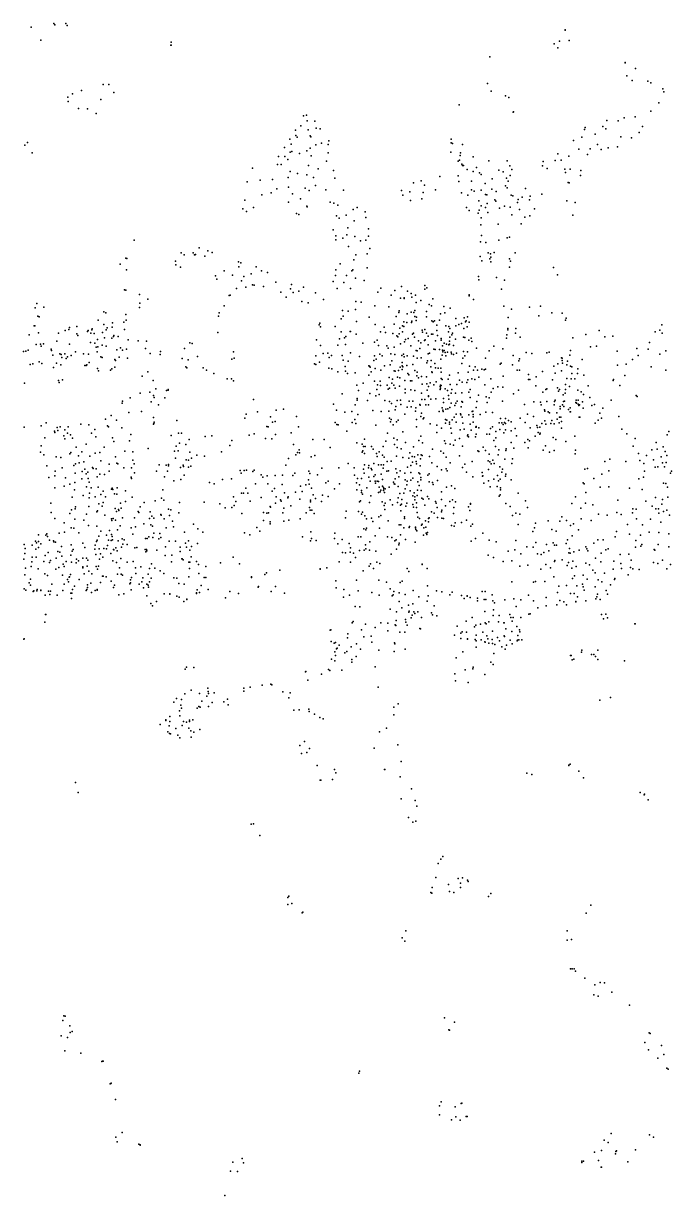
# Model space of a CAD drawing. Header units: millimetres. Extents: x -60275265 to 22802890, y -38578442 to 24337084.
# Drawn here: x 9883622 to 13806622, y 10063696 to 17158696 of the extents above; entities that cross this region are included whole.
import ezdxf

# ---------------------------------------------------------------- set-up
doc = ezdxf.new("R2010")
doc.units = ezdxf.units.MM
doc.header["$MEASUREMENT"] = 0
doc.layers.add('particles', color=7, linetype='Continuous', true_color=0x000000)

msp = doc.modelspace()

# ---------------------------------------------------------------- linework, layer by layer
at = {"layer": 'particles', "color": 93, "true_color": 0x67d435}
for p in [(9930622, 17135696), (10066622, 17158696), (10073622, 17149696), (10140622, 17157696), (10147622, 17145696), (13162622, 17119696), (13162622, 17118696), (9988622, 17057696), (10777622, 17044696), (13096622, 17034696), (13127622, 17050696), (13187622, 17055696), (10776622, 17027696), (10777622, 17027696), (13117622, 17011696), (12707622, 16955696), (13526622, 16921696), (13526622, 16919696), (13588622, 16886696), (13535622, 16840696), (10235622, 16753696), (10366622, 16788696), (10400622, 16789696), (12692622, 16795696), (12714622, 16748696), (13567622, 16813696), (13662622, 16809696), (13681622, 16799696), (13754622, 16763696), (13760622, 16744696), (10152622, 16712696), (10154622, 16685696), (10179622, 16732696), (10351622, 16698696), (10430622, 16740696), (12800622, 16719696), (12821622, 16710696), (13729622, 16677696), (10216622, 16644696), (10271622, 16641696), (10324622, 16612696), (11596622, 16602696), (12520622, 16666696), (12847622, 16621696), (12849622, 16623696), (13680622, 16627696), (11562622, 16539696), (11579622, 16599696), (11600622, 16568696), (11647622, 16567696), (13390622, 16534696), (13415622, 16570696), (13482622, 16568696), (13520622, 16586696), (13585622, 16592696), (13631622, 16534696), (11530622, 16511696), (11531622, 16479696), (11540622, 16470696), (11606622, 16513696), (11618622, 16477696), (11622622, 16472696), (11654622, 16524696), (11679622, 16520696), (13262622, 16469696), (13279622, 16516696), (13284622, 16528696), (13343622, 16487696), (13408622, 16520696), (13499622, 16472696), (13564622, 16466696), (13610622, 16497696), (9891622, 16421696), (9908622, 16438696), (11463622, 16408696), (11496622, 16457696), (11503622, 16427696), (11619622, 16404696), (11653622, 16424696), (11687622, 16434696), (11727622, 16425696), (11732622, 16448696), (12471622, 16436696), (12472622, 16457696), (12480622, 16431696), (12540622, 16426696), (13213622, 16450696), (13245622, 16397696), (13314622, 16398696), (13357622, 16425696), (13380622, 16395696), (13422622, 16405696), (13479622, 16411696), (9936622, 16374696), (11426622, 16353696), (11465622, 16352696), (11484622, 16335696), (11497622, 16379696), (11507622, 16382696), (11554622, 16370696), (11598622, 16386696), (11625622, 16357696), (11718622, 16325696), (11728622, 16375696), (12469622, 16379696), (12515622, 16325696), (12522622, 16330696), (12526622, 16359696), (12528622, 16374696), (12606622, 16350696), (12700622, 16326696), (12811622, 16327696), (13028622, 16322696), (13101622, 16328696), (13117622, 16369696), (13137622, 16330696), (13185622, 16355696), (13298622, 16365696), (11270622, 16281696), (11420622, 16305696), (11442622, 16305696), (11498622, 16261696), (11541622, 16249696), (11608622, 16298696), (11667622, 16278696), (11760622, 16268696), (12537622, 16306696), (12541622, 16299696), (12543622, 16298696), (12546622, 16298696), (12568622, 16274696), (12605622, 16261696), (12626622, 16287696), (12643622, 16253696), (12760622, 16270696), (12787622, 16260696), (12827622, 16297696), (12840622, 16273696), (13024622, 16297696), (13053622, 16280696), (13161622, 16276696), (13164622, 16255696), (13193622, 16275696), (13256622, 16267696), (11237622, 16199696), (11315622, 16209696), (11390622, 16214696), (11486622, 16225696), (11598622, 16242696), (11639622, 16225696), (11651622, 16178696), (11768622, 16221696), (12245622, 16194696), (12291622, 16206696), (12310622, 16180696), (12403622, 16231696), (12514622, 16236696), (12518622, 16201696), (12596622, 16204696), (12654622, 16243696), (12678622, 16189696), (12721622, 16218696), (12800622, 16176696), (12806622, 16222696), (12816622, 16203696), (12829622, 16237696), (13181622, 16195696), (13187622, 16193696), (13255622, 16238696), (11326622, 16120696), (11383622, 16133696), (11417622, 16156696), (11487622, 16167696), (11512622, 16127696), (11588622, 16160696), (11613622, 16147696), (11714622, 16150696), (11821622, 16148696), (12172622, 16146696), (12180622, 16118696), (12221622, 16138696), (12302622, 16135696), (12377622, 16150696), (12535622, 16133696), (12573622, 16119696), (12596622, 16150696), (12611622, 16143696), (12653622, 16148696), (12680622, 16123696), (12687622, 16121696), (12719622, 16155696), (12744622, 16141696), (12810622, 16163696), (12835622, 16118696), (12846622, 16114696), (12901622, 16106696), (12922622, 16158696), (12951622, 16113696), (13020622, 16124696), (11211622, 16035696), (11224622, 16088696), (11275622, 16044696), (11488622, 16076696), (11560622, 16097696), (11598622, 16052696), (11600622, 16047696), (11740622, 16076696), (11761622, 16071696), (11785622, 16058696), (11903622, 16043696), (12225622, 16086696), (12295622, 16097696), (12565622, 16043696), (12639622, 16085696), (12654622, 16053696), (12680622, 16044696), (12690622, 16068696), (12737622, 16091696), (12742622, 16083696), (12764622, 16040696), (12795622, 16052696), (12829622, 16045696), (12874622, 16074696), (12878622, 16092696), (12946622, 16090696), (12977622, 16036696), (13172622, 16084696), (13222622, 16075696), (11233622, 16020696), (11535622, 16007696), (11550622, 16001696), (11777622, 15993696), (11794622, 15980696), (11837622, 15997696), (11878622, 16031696), (11951622, 16018696), (11956622, 15983696), (12581622, 16025696), (12635622, 16009696), (12641622, 16028696), (12653622, 15981696), (12694622, 16014696), (12840622, 16000696), (12885622, 16031696), (12917622, 15985696), (12949622, 15993696), (13209622, 15998696), (11758622, 15908696), (11846622, 15920696), (11884622, 15963696), (11971622, 15914696), (12651622, 15939696), (12756622, 15943696), (12896622, 15945696), (10554622, 15846696), (11773622, 15873696), (11773622, 15849696), (11816622, 15858696), (11841622, 15878696), (11888622, 15869696), (11923622, 15842696), (11955622, 15846696), (11971622, 15871696), (12650622, 15836696), (12656622, 15874696), (12682622, 15833696), (12760622, 15847696), (12811622, 15860696), (12826622, 15864696), (10837622, 15769696), (10856622, 15757696), (10910622, 15770696), (10919622, 15757696), (10921622, 15757696), (10925622, 15760696), (10946622, 15799696), (11000622, 15782696), (11026622, 15772696), (11851622, 15808696), (11895622, 15757696), (11963622, 15764696), (11980622, 15796696), (12696622, 15769696), (12711622, 15764696), (12732622, 15772696), (12859622, 15770696), (10468622, 15701696), (10503622, 15738696), (10509622, 15735696), (10803622, 15719696), (10806622, 15696696), (10834622, 15683696), (10980622, 15750696), (11185622, 15715696), (11187622, 15684696), (11198622, 15708696), (11291622, 15685696), (11800622, 15702696), (11883622, 15727696), (12647622, 15747696), (12658622, 15721696), (12706622, 15734696), (12712622, 15744696), (12712622, 15714696), (12826622, 15734696), (12826622, 15683696), (12832622, 15720696), (13091622, 15680696), (10507622, 15667696), (11046622, 15630696), (11053622, 15610696), (11097622, 15660696), (11149622, 15634696), (11217622, 15627696), (11261622, 15643696), (11323622, 15661696), (11360622, 15651696), (11771622, 15633696), (11774622, 15666696), (11839622, 15632696), (11870622, 15660696), (11876622, 15666696), (11892622, 15616696), (11964622, 15679696), (12638622, 15626696), (12746622, 15620696), (13116622, 15636696), (10494622, 15545696), (10502622, 15544696), (11172622, 15553696), (11203622, 15600696), (11229622, 15561696), (11270622, 15576696), (11280622, 15573696), (11336622, 15565696), (11411622, 15591696), (11500622, 15552696), (11505622, 15578696), (11578622, 15561696), (11757622, 15596696), (11782622, 15554696), (11822622, 15589696), (11862622, 15553696), (11945622, 15601696), (12046622, 15555696), (12132622, 15542696), (12172622, 15566696), (12312622, 15572696), (12312622, 15549696), (12325622, 15558696), (12639622, 15607696), (12777622, 15549696), (12795622, 15603696), (10585622, 15517696), (10635622, 15489696), (11128622, 15511696), (11134622, 15514696), (11440622, 15531696), (11474622, 15501696), (11516622, 15530696), (11549622, 15537696), (11568622, 15475696), (11607622, 15467696), (11650622, 15527696), (11700622, 15486696), (11895622, 15475696), (11928622, 15470696), (12029622, 15531696), (12108622, 15514696), (12166622, 15495696), (12188622, 15497696), (12188622, 15494696), (12208622, 15537696), (12230622, 15523696), (12234622, 15501696), (12256622, 15514696), (12261622, 15469696), (12288622, 15481696), (12361622, 15491696), (12580622, 15515696), (12581622, 15510696), (12607622, 15486696), (9954622, 15436696), (9965622, 15462696), (10006622, 15441696), (10369622, 15412696), (10382622, 15407696), (10503622, 15396696), (10586622, 15438696), (10588622, 15465696), (11068622, 15406696), (11097622, 15448696), (11814622, 15420696), (11849622, 15416696), (11892622, 15426696), (12009622, 15448696), (12094622, 15443696), (12156622, 15408696), (12157622, 15418696), (12206622, 15400696), (12230622, 15410696), (12247622, 15409696), (12252622, 15421696), (12323622, 15415696), (12338622, 15457696), (12353622, 15449696), (12408622, 15400696), (12428622, 15444696), (12433622, 15407696), (12465622, 15435696), (12791622, 15446696), (12837622, 15429696), (12947622, 15441696), (13012622, 15446696), (13081622, 15407696), (13143622, 15404696), (9948622, 15327696), (9951622, 15328696), (9971622, 15386696), (9978622, 15383696), (10336622, 15362696), (10369622, 15335696), (10423622, 15346696), (10490622, 15350696), (10504622, 15361696), (11063622, 15386696), (11674622, 15333696), (11677622, 15344696), (11806622, 15369696), (11819622, 15387696), (11898622, 15354696), (11975622, 15381696), (12012622, 15336696), (12127622, 15337696), (12140622, 15384696), (12178622, 15327696), (12185622, 15352696), (12203622, 15347696), (12231622, 15348696), (12233622, 15356696), (12252622, 15385696), (12261622, 15359696), (12262622, 15380696), (12323622, 15382696), (12355622, 15357696), (12364622, 15351696), (12372622, 15357696), (12386622, 15331696), (12401622, 15362696), (12439622, 15327696), (12501622, 15372696), (12501622, 15327696), (12519622, 15336696), (12535622, 15341696), (12551622, 15376696), (12558622, 15351696), (12563622, 15358696), (12570622, 15382696), (12580622, 15349696), (12817622, 15378696), (13002622, 15388696), (13164622, 15361696), (13169622, 15374696), (13748622, 15333696), (9917622, 15273696), (9974622, 15285696), (10095622, 15284696), (10135622, 15299696), (10157622, 15305696), (10162622, 15318696), (10207622, 15323696), (10207622, 15280696), (10213622, 15269696), (10271622, 15293696), (10274622, 15299696), (10291622, 15284696), (10297622, 15303696), (10299622, 15310696), (10312622, 15281696), (10361622, 15288696), (10373622, 15254696), (10384622, 15303696), (10390622, 15315696), (10420622, 15319696), (10428622, 15263696), (10430622, 15269696), (10457622, 15263696), (10494622, 15306696), (11059622, 15288696), (11681622, 15322696), (11770622, 15324696), (11806622, 15291696), (11826622, 15254696), (11834622, 15263696), (11861622, 15293696), (11863622, 15294696), (11896622, 15277696), (12044622, 15291696), (12067622, 15320696), (12074622, 15287696), (12118622, 15282696), (12143622, 15268696), (12150622, 15262696), (12157622, 15279696), (12162622, 15314696), (12177622, 15292696), (12185622, 15324696), (12237622, 15277696), (12243622, 15283696), (12251622, 15259696), (12296622, 15301696), (12299622, 15289696), (12312622, 15305696), (12323622, 15284696), (12333622, 15265696), (12353622, 15277696), (12361622, 15277696), (12386622, 15299696), (12390622, 15269696), (12456622, 15291696), (12457622, 15323696), (12463622, 15258696), (12464622, 15312696), (12477622, 15273696), (12481622, 15283696), (12546622, 15259696), (12548622, 15312696), (12555622, 15256696), (12569622, 15321696), (12809622, 15274696), (12814622, 15311696), (12814622, 15304696), (12862622, 15283696), (12864622, 15312696), (12889622, 15259696), (13208622, 15255696), (13288622, 15276696), (13367622, 15300696), (13402622, 15261696), (13451622, 15265696), (13706622, 15291696), (13736622, 15301696), (13749622, 15284696), (9961622, 15215696), (9986622, 15217696), (9990622, 15205696), (10005622, 15219696), (10051622, 15186696), (10085622, 15235696), (10161622, 15217696), (10289622, 15226696), (10315622, 15223696), (10323622, 15199696), (10331622, 15245696), (10334622, 15200696), (10360622, 15210696), (10384622, 15204696), (10419622, 15252696), (10471622, 15195696), (10507622, 15186696), (10517622, 15243696), (10577622, 15236696), (10622622, 15190696), (10628622, 15234696), (10858622, 15190696), (10890622, 15224696), (10904622, 15221696), (11656622, 15243696), (11682622, 15208696), (11785622, 15210696), (11796622, 15248696), (11832622, 15214696), (11937622, 15222696), (12008622, 15229696), (12025622, 15240696), (12032622, 15209696), (12083622, 15206696), (12091622, 15193696), (12126622, 15199696), (12166622, 15219696), (12190622, 15230696), (12196622, 15245696), (12211622, 15250696), (12228622, 15207696), (12275622, 15236696), (12283622, 15191696), (12288622, 15225696), (12311622, 15238696), (12315622, 15243696), (12333622, 15213696), (12368622, 15187696), (12375622, 15184696), (12377622, 15236696), (12401622, 15185696), (12411622, 15250696), (12412622, 15241696), (12419622, 15207696), (12430622, 15223696), (12444622, 15217696), (12458622, 15213696), (12461622, 15235696), (12461622, 15217696), (12486622, 15208696), (12499622, 15247696), (12578622, 15240696), (12593622, 15253696), (12597622, 15232696), (12626622, 15193696), (12730622, 15205696), (12785622, 15189696), (12806622, 15252696), (13316622, 15200696), (13351622, 15205696), (13596622, 15191696), (13664622, 15186696), (13673622, 15226696), (9883622, 15173696), (9897622, 15175696), (9912622, 15180696), (10053622, 15179696), (10060622, 15150696), (10104622, 15158696), (10111622, 15154696), (10116622, 15136696), (10133622, 15159696), (10141622, 15130696), (10149622, 15139696), (10171622, 15148696), (10198622, 15171696), (10247622, 15158696), (10277622, 15156696), (10330622, 15171696), (10352622, 15140696), (10360622, 15135696), (10437622, 15124696), (10441622, 15117696), (10449622, 15182696), (10463622, 15137696), (10483622, 15181696), (10512622, 15132696), (10651622, 15160696), (10711622, 15155696), (10713622, 15173696), (10843622, 15129696), (10880622, 15121696), (10937622, 15141696), (11144622, 15125696), (11155622, 15170696), (11158622, 15131696), (11653622, 15145696), (11698622, 15161696), (11725622, 15162696), (11734622, 15135696), (11747622, 15147696), (11813622, 15149696), (11818622, 15120696), (11848622, 15114696), (11863622, 15164696), (11917622, 15141696), (12003622, 15118696), (12007622, 15145696), (12019622, 15125696), (12041622, 15157696), (12054622, 15146696), (12107622, 15158696), (12112622, 15116696), (12130622, 15154696), (12173622, 15147696), (12183622, 15157696), (12188622, 15139696), (12206622, 15146696), (12245622, 15144696), (12260622, 15179696), (12266622, 15131696), (12267622, 15177696), (12290622, 15133696), (12329622, 15115696), (12333622, 15158696), (12340622, 15163696), (12351622, 15118696), (12409622, 15126696), (12417622, 15151696), (12420622, 15181696), (12422622, 15171696), (12430622, 15178696), (12436622, 15166696), (12439622, 15146696), (12450622, 15168696), (12472622, 15168696), (12475622, 15159696), (12486622, 15154696), (12505622, 15163696), (12543622, 15132696), (12547622, 15173696), (12554622, 15145696), (12571622, 15170696), (12679622, 15132696), (12701622, 15177696), (12848622, 15148696), (12881622, 15116696), (12886622, 15127696), (12925622, 15167696), (12960622, 15161696), (13052622, 15165696), (13066622, 15168696), (13140622, 15134696), (13143622, 15132696), (13144622, 15117696), (13177622, 15113696), (13190622, 15150696), (13195622, 15179696), (13265622, 15124696), (13477622, 15174696), (13569622, 15123696), (13604622, 15147696), (13736622, 15156696), (13772622, 15177696), (9923622, 15094696), (9940622, 15098696), (9979622, 15109696), (9995622, 15100696), (10065622, 15075696), (10084622, 15101696), (10110622, 15091696), (10255622, 15088696), (10262622, 15088696), (10267622, 15091696), (10281622, 15105696), (10331622, 15069696), (10337622, 15055696), (10410622, 15060696), (10418622, 15068696), (10437622, 15077696), (10635622, 15050696), (10866622, 15080696), (10872622, 15074696), (10970622, 15073696), (10992622, 15059696), (11645622, 15098696), (11653622, 15093696), (11675622, 15107696), (11731622, 15071696), (11749622, 15067696), (11786622, 15050696), (11830622, 15081696), (11832622, 15054696), (11891622, 15044696), (11974622, 15086696), (11978622, 15084696), (11982622, 15078696), (11988622, 15050696), (12012622, 15069696), (12047622, 15060696), (12069622, 15085696), (12102622, 15091696), (12127622, 15056696), (12133622, 15054696), (12153622, 15058696), (12164622, 15077696), (12175622, 15064696), (12176622, 15106696), (12176622, 15085696), (12179622, 15079696), (12204622, 15088696), (12204622, 15087696), (12239622, 15093696), (12253622, 15057696), (12266622, 15047696), (12325622, 15103696), (12349622, 15079696), (12354622, 15050696), (12357622, 15045696), (12374622, 15100696), (12377622, 15074696), (12394622, 15072696), (12409622, 15072696), (12412622, 15047696), (12515622, 15043696), (12537622, 15099696), (12574622, 15048696), (12582622, 15083696), (12608622, 15060696), (12618622, 15079696), (12632622, 15059696), (12657622, 15065696), (12672622, 15062696), (12680622, 15066696), (12768622, 15095696), (12774622, 15102696), (12843622, 15091696), (12871622, 15060696), (12886622, 15059696), (13024622, 15051696), (13094622, 15083696), (13101622, 15042696), (13117622, 15097696), (13140622, 15055696), (13146622, 15102696), (13173622, 15092696), (13195622, 15083696), (13202622, 15079696), (13238622, 15067696), (13478622, 15089696), (13531622, 15096696), (13682622, 15079696), (13772622, 15060696), (9889622, 14980696), (10096622, 14997696), (10100622, 14985696), (10120622, 15000696), (10602622, 15023696), (10668622, 14997696), (11036622, 15040696), (11116622, 15006696), (11142622, 15007696), (11155622, 14994696), (11845622, 15040696), (11939622, 14981696), (11973622, 15029696), (12008622, 14992696), (12026622, 14971696), (12042622, 14992696), (12097622, 15014696), (12113622, 14981696), (12116622, 15005696), (12147622, 15017696), (12161622, 15012696), (12192622, 14996696), (12210622, 15039696), (12215622, 15030696), (12225622, 14995696), (12234622, 14994696), (12264622, 15024696), (12275622, 15013696), (12292622, 15020696), (12296622, 14974696), (12322622, 15018696), (12324622, 14977696), (12344622, 14983696), (12368622, 14971696), (12382622, 14988696), (12411622, 15008696), (12417622, 15003696), (12454622, 15005696), (12462622, 15029696), (12465622, 14972696), (12507622, 14973696), (12523622, 14999696), (12539622, 14987696), (12566622, 14985696), (12572622, 15000696), (12597622, 15007696), (12616622, 15003696), (12639622, 15017696), (12675622, 14970696), (12713622, 15007696), (12786622, 15022696), (12940622, 15034696), (12940622, 15003696), (12948622, 15002696), (12987622, 15018696), (13085622, 15000696), (13165622, 14972696), (13172622, 15009696), (13199622, 15006696), (13203622, 15040696), (13221622, 15007696), (13237622, 15040696), (13275622, 15028696), (13452622, 14997696), (13454622, 15002696), (13523622, 15026696), (10590622, 14920696), (10649622, 14927696), (10671622, 14906696), (10684622, 14947696), (10749622, 14936696), (10759622, 14943696), (10760622, 14939696), (11812622, 14915696), (11902622, 14969696), (11912622, 14937696), (11979622, 14918696), (12016622, 14903696), (12022622, 14943696), (12036622, 14911696), (12044622, 14967696), (12085622, 14968696), (12091622, 14945696), (12098622, 14950696), (12125622, 14969696), (12134622, 14951696), (12160622, 14963696), (12194622, 14944696), (12194622, 14923696), (12228622, 14941696), (12253622, 14936696), (12293622, 14919696), (12326622, 14939696), (12334622, 14960696), (12335622, 14904696), (12335622, 14900696), (12406622, 14961696), (12406622, 14943696), (12407622, 14951696), (12407622, 14951696), (12408622, 14969696), (12411622, 14966696), (12435622, 14946696), (12450622, 14937696), (12456622, 14905696), (12471622, 14920696), (12476622, 14942696), (12499622, 14919696), (12536622, 14923696), (12578622, 14926696), (12587622, 14942696), (12638622, 14908696), (12715622, 14927696), (12726622, 14949696), (12755622, 14959696), (12784622, 14956696), (12849622, 14916696), (12880622, 14939696), (12984622, 14964696), (13026622, 14927696), (13046622, 14943696), (13051622, 14947696), (13115622, 14953696), (13122622, 14933696), (13127622, 14942696), (13150622, 14910696), (13163622, 14921696), (13165622, 14942696), (13188622, 14961696), (13239622, 14938696), (13259622, 14929696), (13273622, 14911696), (13301622, 14964696), (13492622, 14966696), (13592622, 14905696), (13597622, 14899696), (10480622, 14860696), (10482622, 14872696), (10530622, 14892696), (10656622, 14867696), (10674622, 14894696), (10700622, 14849696), (10738622, 14891696), (11275622, 14882696), (11275622, 14881696), (11759622, 14853696), (11891622, 14849696), (11903622, 14878696), (11904622, 14887696), (11965622, 14875696), (12071622, 14876696), (12098622, 14870696), (12111622, 14857696), (12138622, 14839696), (12145622, 14876696), (12165622, 14878696), (12167622, 14852696), (12206622, 14836696), (12217622, 14871696), (12229622, 14838696), (12239622, 14872696), (12258622, 14831696), (12283622, 14852696), (12285622, 14847696), (12295622, 14882696), (12313622, 14881696), (12318622, 14849696), (12334622, 14850696), (12349622, 14884696), (12380622, 14886696), (12417622, 14832696), (12425622, 14888696), (12426622, 14864696), (12457622, 14884696), (12463622, 14834696), (12471622, 14860696), (12494622, 14845696), (12501622, 14860696), (12509622, 14871696), (12533622, 14838696), (12537622, 14869696), (12541622, 14866696), (12588622, 14894696), (12623622, 14834696), (12627622, 14869696), (12684622, 14897696), (12689622, 14864696), (12701622, 14892696), (12783622, 14871696), (12916622, 14852696), (12973622, 14867696), (13012622, 14865696), (13016622, 14849696), (13052622, 14869696), (13095622, 14849696), (13098622, 14870696), (13101622, 14877696), (13132622, 14840696), (13146622, 14850696), (13151622, 14869696), (13153622, 14839696), (13158622, 14871696), (13193622, 14832696), (13226622, 14864696), (13228622, 14877696), (13231622, 14860696), (13241622, 14877696), (13241622, 14853696), (13245622, 14845696), (13249622, 14849696), (13266622, 14867696), (13270622, 14829696), (13312622, 14893696), (13324622, 14846696), (13340622, 14851696), (13390622, 14829696), (13441622, 14877696), (10379622, 14763696), (10413622, 14784696), (10446622, 14757696), (10520622, 14803696), (10597622, 14810696), (10671622, 14773696), (10671622, 14773696), (11224622, 14768696), (11231622, 14793696), (11299622, 14808696), (11378622, 14777696), (11412622, 14818696), (11457622, 14823696), (11536622, 14778696), (11778622, 14817696), (11829622, 14804696), (11870622, 14809696), (11889622, 14761696), (11907622, 14790696), (11997622, 14816696), (12048622, 14810696), (12094622, 14811696), (12098622, 14768696), (12108622, 14760696), (12134622, 14820696), (12152622, 14757696), (12192622, 14792696), (12257622, 14811696), (12262622, 14760696), (12289622, 14779696), (12292622, 14798696), (12302622, 14765696), (12306622, 14770696), (12400622, 14810696), (12422622, 14818696), (12424622, 14809696), (12438622, 14760696), (12440622, 14824696), (12446622, 14757696), (12452622, 14825696), (12478622, 14759696), (12490622, 14775696), (12502622, 14792696), (12528622, 14794696), (12530622, 14789696), (12539622, 14774696), (12578622, 14789696), (12599622, 14810696), (12603622, 14811696), (12605622, 14777696), (12606622, 14790696), (12648622, 14790696), (12682622, 14805696), (12723622, 14802696), (12771622, 14766696), (12801622, 14767696), (12890622, 14769696), (12934622, 14792696), (12970622, 14779696), (13037622, 14819696), (13039622, 14811696), (13060622, 14807696), (13068622, 14801696), (13112622, 14800696), (13114622, 14762696), (13127622, 14775696), (13131622, 14826696), (13136622, 14775696), (13183622, 14822696), (13193622, 14807696), (13194622, 14806696), (13246622, 14774696), (13251622, 14774696), (13361622, 14757696), (13372622, 14799696), (13381622, 14769696), (13486622, 14778696), (9888622, 14714696), (9990622, 14722696), (10020622, 14740696), (10071622, 14690696), (10087622, 14712696), (10091622, 14695696), (10106622, 14717696), (10134622, 14698696), (10153622, 14717696), (10231622, 14732696), (10279622, 14729696), (10316622, 14700696), (10391622, 14722696), (10397622, 14717696), (10478622, 14710696), (10671622, 14733696), (10672622, 14737696), (10675622, 14744696), (10812622, 14754696), (11357622, 14719696), (11364622, 14717696), (11390622, 14744696), (11406622, 14748696), (11547622, 14717696), (11769622, 14742696), (11780622, 14731696), (11787622, 14728696), (11841622, 14689696), (11872622, 14743696), (11894622, 14736696), (12017622, 14726696), (12105622, 14746696), (12120622, 14728696), (12141622, 14747696), (12180622, 14686696), (12263622, 14717696), (12345622, 14735696), (12385622, 14727696), (12413622, 14708696), (12438622, 14738696), (12462622, 14745696), (12462622, 14733696), (12469622, 14709696), (12502622, 14744696), (12527622, 14699696), (12543622, 14738696), (12551622, 14702696), (12587622, 14733696), (12594622, 14696696), (12606622, 14745696), (12622622, 14714696), (12623622, 14715696), (12624622, 14719696), (12639622, 14711696), (12710622, 14706696), (12723622, 14717696), (12743622, 14687696), (12762622, 14740696), (12766622, 14700696), (12779622, 14740696), (12786622, 14731696), (12794622, 14743696), (12800622, 14736696), (12801622, 14699696), (12819622, 14755696), (12835622, 14747696), (12836622, 14693696), (12860622, 14706696), (12919622, 14743696), (12951622, 14711696), (12990622, 14725696), (12995622, 14713696), (13009622, 14715696), (13020622, 14737696), (13038622, 14752696), (13046622, 14733696), (13075622, 14736696), (13082622, 14755696), (13096622, 14734696), (13125622, 14741696), (13139622, 14748696), (13140622, 14709696), (13344622, 14739696), (13506622, 14702696), (13789622, 14687696), (10012622, 14650696), (10012622, 14649696), (10074622, 14682696), (10128622, 14661696), (10133622, 14643696), (10150622, 14678696), (10167622, 14667696), (10179622, 14648696), (10295622, 14677696), (10321622, 14656696), (10423622, 14649696), (10430622, 14627696), (10524622, 14632696), (10534622, 14669696), (10777622, 14664696), (10822622, 14677696), (10828622, 14617696), (10840622, 14678696), (10886622, 14640696), (10982622, 14657696), (11023622, 14661696), (11144622, 14633696), (11250622, 14666696), (11280622, 14673696), (11349622, 14645696), (11387622, 14644696), (11408622, 14669696), (11503622, 14679696), (11635622, 14640696), (11704622, 14640696), (11901622, 14619696), (11947622, 14641696), (12076622, 14630696), (12087622, 14677696), (12124622, 14648696), (12146622, 14638696), (12196622, 14622696), (12276622, 14634696), (12288622, 14659696), (12298622, 14620696), (12385622, 14682696), (12432622, 14631696), (12438622, 14616696), (12475622, 14677696), (12496622, 14635696), (12522622, 14645696), (12570622, 14662696), (12572622, 14667696), (12576622, 14656696), (12620622, 14656696), (12623622, 14671696), (12688622, 14671696), (12705622, 14672696), (12730622, 14633696), (12742622, 14650696), (12790622, 14679696), (12836622, 14621696), (12868622, 14661696), (12917622, 14622696), (12937622, 14640696), (12946622, 14632696), (12980622, 14659696), (12999622, 14681696), (13008622, 14672696), (13011622, 14678696), (13089622, 14652696), (13105622, 14640696), (13166622, 14627696), (13220622, 14659696), (13535622, 14674696), (13586622, 14646696), (13712622, 14622696), (13779622, 14667696), (9987622, 14562696), (9990622, 14602696), (10006622, 14547696), (10163622, 14552696), (10169622, 14560696), (10203622, 14594696), (10236622, 14564696), (10263622, 14611696), (10317622, 14556696), (10346622, 14560696), (10372622, 14593696), (10497622, 14569696), (10545622, 14564696), (10638622, 14586696), (10638622, 14586696), (10797622, 14569696), (10808622, 14599696), (10819622, 14570696), (10865622, 14610696), (10890622, 14562696), (10932622, 14545696), (11081622, 14564696), (11133622, 14603696), (11517622, 14610696), (11532622, 14546696), (11541622, 14560696), (11551622, 14577696), (11553622, 14559696), (11739622, 14592696), (11933622, 14562696), (11934622, 14611696), (11937622, 14570696), (11941622, 14598696), (11947622, 14555696), (11952622, 14598696), (11990622, 14598696), (12000622, 14581696), (12021622, 14554696), (12036622, 14565696), (12057622, 14545696), (12061622, 14597696), (12129622, 14610696), (12145622, 14591696), (12169622, 14583696), (12222622, 14559696), (12244622, 14596696), (12270622, 14546696), (12290622, 14546696), (12360622, 14581696), (12409622, 14568696), (12425622, 14557696), (12465622, 14611696), (12486622, 14606696), (12541622, 14600696), (12633622, 14571696), (12640622, 14567696), (12665622, 14594696), (12680622, 14572696), (12702622, 14551696), (12741622, 14598696), (12757622, 14547696), (12760622, 14577696), (12802622, 14572696), (12804622, 14583696), (12851622, 14588696), (12939622, 14590696), (13029622, 14575696), (13042622, 14602696), (13068622, 14563696), (13095622, 14572696), (13222622, 14552696), (13224622, 14575696), (13225622, 14575696), (13574622, 14599696), (13605622, 14555696), (13687622, 14576696), (13718622, 14581696), (13756622, 14595696), (13767622, 14567696), (10024622, 14481696), (10081622, 14535696), (10109622, 14530696), (10189622, 14483696), (10199622, 14492696), (10216622, 14540696), (10220622, 14498696), (10248622, 14505696), (10284622, 14538696), (10352622, 14511696), (10401622, 14491696), (10441622, 14534696), (10448622, 14496696), (10455622, 14492696), (10546622, 14514696), (10553622, 14493696), (10705622, 14486696), (10747622, 14484696), (10761622, 14488696), (10761622, 14481696), (10803622, 14526696), (10849622, 14484696), (10852622, 14477696), (10868622, 14517696), (10882622, 14514696), (10896622, 14478696), (10900622, 14527696), (10979622, 14538696), (11472622, 14485696), (11488622, 14524696), (11625622, 14535696), (11647622, 14542696), (11849622, 14494696), (11948622, 14486696), (11974622, 14482696), (12003622, 14494696), (12025622, 14537696), (12033622, 14487696), (12049622, 14486696), (12062622, 14486696), (12067622, 14533696), (12085622, 14506696), (12108622, 14509696), (12141622, 14538696), (12179622, 14530696), (12215622, 14527696), (12228622, 14482696), (12236622, 14536696), (12238622, 14502696), (12251622, 14534696), (12260622, 14506696), (12263622, 14492696), (12284622, 14480696), (12286622, 14523696), (12297622, 14543696), (12341622, 14537696), (12354622, 14499696), (12388622, 14477696), (12441622, 14533696), (12466622, 14498696), (12522622, 14540696), (12554622, 14490696), (12600622, 14507696), (12695622, 14511696), (12707622, 14505696), (12715622, 14493696), (12725622, 14514696), (12732622, 14495696), (12766622, 14474696), (12797622, 14520696), (12840622, 14494696), (12843622, 14522696), (13402622, 14506696), (13432622, 14520696), (13530622, 14506696), (13613622, 14512696), (13638622, 14495696), (13654622, 14543696), (13696622, 14516696), (13723622, 14474696), (13743622, 14534696), (13752622, 14499696), (13763622, 14474696), (13774622, 14500696), (13777622, 14543696), (10037622, 14410696), (10073622, 14420696), (10076622, 14448696), (10118622, 14468696), (10137622, 14407696), (10196622, 14435696), (10239622, 14446696), (10254622, 14459696), (10262622, 14431696), (10273622, 14442696), (10274622, 14404696), (10301622, 14470696), (10306622, 14463696), (10323622, 14461696), (10330622, 14413696), (10345622, 14430696), (10374622, 14427696), (10401622, 14447696), (10490622, 14469696), (10536622, 14411696), (10537622, 14404696), (10538622, 14469696), (10555622, 14437696), (10689622, 14448696), (10737622, 14414696), (10754622, 14447696), (10834622, 14470696), (10856622, 14424696), (10882622, 14472696), (11194622, 14451696), (11201622, 14435696), (11219622, 14451696), (11234622, 14453696), (11272622, 14445696), (11279622, 14454696), (11322622, 14426696), (11332622, 14412696), (11359622, 14419696), (11407622, 14421696), (11451622, 14424696), (11513622, 14421696), (11525622, 14435696), (11610622, 14448696), (11617622, 14434696), (11662622, 14426696), (11690622, 14466696), (11793622, 14469696), (11885622, 14469696), (11886622, 14423696), (11905622, 14403696), (11929622, 14403696), (11942622, 14460696), (11945622, 14435696), (11972622, 14469696), (11973622, 14412696), (11988622, 14465696), (11991622, 14456696), (12004622, 14416696), (12012622, 14425696), (12048622, 14430696), (12061622, 14467696), (12082622, 14447696), (12082622, 14447696), (12092622, 14449696), (12137622, 14461696), (12143622, 14438696), (12156622, 14414696), (12164622, 14449696), (12191622, 14435696), (12207622, 14473696), (12228622, 14440696), (12239622, 14405696), (12276622, 14438696), (12282622, 14432696), (12289622, 14409696), (12331622, 14424696), (12339622, 14431696), (12413622, 14456696), (12442622, 14462696), (12448622, 14450696), (12540622, 14470696), (12565622, 14442696), (12604622, 14414696), (12660622, 14439696), (12661622, 14418696), (12664622, 14420696), (12698622, 14458696), (12752622, 14422696), (12779622, 14442696), (12783622, 14460696), (12801622, 14417696), (12803622, 14429696), (13281622, 14460696), (13297622, 14465696), (13335622, 14404696), (13383622, 14429696), (13426622, 14449696), (13637622, 14411696), (13643622, 14447696), (13706622, 14472696), (13799622, 14436696), (13806622, 14447696), (10074622, 14346696), (10130622, 14357696), (10163622, 14369696), (10193622, 14334696), (10194622, 14379696), (10236622, 14401696), (10264622, 14353696), (10280622, 14381696), (10293622, 14346696), (10335622, 14351696), (10416622, 14339696), (10421622, 14345696), (10425622, 14336696), (10450622, 14346696), (10727622, 14334696), (10794622, 14390696), (10835622, 14398696), (11010622, 14379696), (11037622, 14371696), (11088622, 14397696), (11143622, 14401696), (11230622, 14345696), (11287622, 14372696), (11363622, 14372696), (11402622, 14343696), (11449622, 14368696), (11561622, 14357696), (11593622, 14366696), (11608622, 14395696), (11612622, 14369696), (11627622, 14345696), (11714622, 14378696), (11727622, 14388696), (11766622, 14341696), (11796622, 14371696), (11899622, 14378696), (11901622, 14334696), (11917622, 14365696), (11961622, 14346696), (11981622, 14388696), (12011622, 14387696), (12014622, 14375696), (12025622, 14387696), (12032622, 14385696), (12037622, 14351696), (12047622, 14333696), (12056622, 14397696), (12056622, 14357696), (12063622, 14348696), (12064622, 14341696), (12072622, 14340696), (12097622, 14352696), (12122622, 14381696), (12126622, 14371696), (12132622, 14370696), (12134622, 14401696), (12152622, 14355696), (12193622, 14395696), (12193622, 14341696), (12203622, 14365696), (12205622, 14388696), (12227622, 14394696), (12269622, 14332696), (12270622, 14383696), (12279622, 14361696), (12289622, 14395696), (12338622, 14383696), (12360622, 14379696), (12363622, 14367696), (12389622, 14391696), (12444622, 14352696), (12473622, 14360696), (12494622, 14342696), (12669622, 14376696), (12697622, 14390696), (12709622, 14353696), (12731622, 14399696), (12751622, 14356696), (12759622, 14389696), (12768622, 14399696), (12770622, 14334696), (12771622, 14346696), (12835622, 14396696), (13271622, 14377696), (13277622, 14372696), (13374622, 14351696), (13427622, 14354696), (13552622, 14344696), (13607622, 14402696), (13628622, 14337696), (13758622, 14376696), (13771622, 14373696), (13781622, 14351696), (10177622, 14291696), (10245622, 14300696), (10281622, 14287696), (10283622, 14314696), (10317622, 14293696), (10352622, 14306696), (10365622, 14327696), (10380622, 14292696), (10434622, 14311696), (10448622, 14308696), (10500622, 14328696), (10500622, 14264696), (10541622, 14291696), (10681622, 14269696), (10718622, 14285696), (10733622, 14272696), (10976622, 14261696), (11155622, 14292696), (11169622, 14264696), (11203622, 14314696), (11215622, 14315696), (11241622, 14314696), (11256622, 14267696), (11321622, 14288696), (11388622, 14327696), (11413622, 14293696), (11438622, 14274696), (11443622, 14266696), (11463622, 14316696), (11484622, 14286696), (11485622, 14292696), (11529622, 14320696), (11555622, 14279696), (11570622, 14324696), (11620622, 14272696), (11620622, 14263696), (11637622, 14304696), (11651622, 14283696), (11688622, 14265696), (11693622, 14302696), (11728622, 14295696), (11918622, 14263696), (11924622, 14269696), (11930622, 14331696), (11930622, 14319696), (11936622, 14309696), (11986622, 14298696), (12033622, 14319696), (12043622, 14323696), (12055622, 14262696), (12062622, 14331696), (12068622, 14318696), (12103622, 14275696), (12152622, 14287696), (12161622, 14312696), (12174622, 14277696), (12185622, 14314696), (12223622, 14329696), (12239622, 14299696), (12248622, 14317696), (12252622, 14293696), (12253622, 14274696), (12266622, 14301696), (12291622, 14330696), (12294622, 14284696), (12302622, 14278696), (12329622, 14294696), (12337622, 14280696), (12378622, 14265696), (12413622, 14322696), (12413622, 14276696), (12463622, 14264696), (12480622, 14275696), (12498622, 14262696), (12762622, 14296696), (12769622, 14304696), (12878622, 14314696), (12922622, 14268696), (13224622, 14293696), (13287622, 14319696), (13480622, 14272696), (13650622, 14267696), (13709622, 14288696), (13751622, 14277696), (13783622, 14290696), (10049622, 14255696), (10050622, 14197696), (10163622, 14192696), (10174622, 14214696), (10197622, 14220696), (10199622, 14231696), (10278622, 14233696), (10327622, 14202696), (10332622, 14208696), (10339622, 14251696), (10360622, 14236696), (10366622, 14259696), (10439622, 14221696), (10446622, 14203696), (10459622, 14216696), (10461622, 14210696), (10471622, 14254696), (10474622, 14224696), (10578622, 14203696), (10581622, 14197696), (10589622, 14231696), (10613622, 14258696), (10651622, 14202696), (10761622, 14218696), (10775622, 14213696), (10823622, 14196696), (10827622, 14259696), (11072622, 14250696), (11105622, 14226696), (11145622, 14228696), (11158622, 14241696), (11205622, 14191696), (11337622, 14198696), (11356622, 14194696), (11366622, 14195696), (11377622, 14234696), (11378622, 14229696), (11409622, 14255696), (11454622, 14195696), (11459622, 14223696), (11502622, 14238696), (11594622, 14196696), (11614622, 14228696), (11618622, 14212696), (11628622, 14212696), (11642622, 14192696), (11837622, 14205696), (11911622, 14204696), (11935622, 14199696), (11977622, 14258696), (12066622, 14240696), (12070622, 14216696), (12072622, 14254696), (12116622, 14244696), (12147622, 14259696), (12166622, 14243696), (12168622, 14207696), (12171622, 14249696), (12198622, 14237696), (12204622, 14255696), (12239622, 14247696), (12243622, 14230696), (12262622, 14256696), (12263622, 14228696), (12266622, 14197696), (12312622, 14243696), (12352622, 14202696), (12370622, 14193696), (12381622, 14255696), (12382622, 14254696), (12388622, 14227696), (12413622, 14202696), (12415622, 14211696), (12438622, 14238696), (12487622, 14192696), (12488622, 14227696), (12577622, 14231696), (12584622, 14209696), (12589622, 14248696), (12590622, 14253696), (12803622, 14253696), (12829622, 14233696), (12864622, 14194696), (12934622, 14228696), (13202622, 14253696), (13256622, 14224696), (13286622, 14254696), (13329622, 14245696), (13474622, 14198696), (13569622, 14196696), (13572622, 14219696), (13591622, 14218696), (13688622, 14235696), (13711622, 14220696), (13727622, 14219696), (13728622, 14193696), (13747622, 14249696), (13758622, 14204696), (13778622, 14212696), (10073622, 14161696), (10129622, 14136696), (10195622, 14157696), (10248622, 14151696), (10264622, 14188696), (10276622, 14119696), (10376622, 14181696), (10415622, 14159696), (10418622, 14150696), (10427622, 14162696), (10441622, 14151696), (10483622, 14165696), (10555622, 14166696), (10611622, 14129696), (10646622, 14162696), (10655622, 14122696), (10661622, 14176696), (10673622, 14164696), (10714622, 14186696), (10716622, 14181696), (10735622, 14160696), (10768622, 14179696), (10785622, 14146696), (10912622, 14127696), (11336622, 14149696), (11376622, 14142696), (11377622, 14129696), (11459622, 14146696), (11489622, 14151696), (11559622, 14159696), (11832622, 14165696), (11929622, 14187696), (11950622, 14178696), (11959622, 14160696), (11989622, 14164696), (11997622, 14143696), (12034622, 14171696), (12047622, 14179696), (12091622, 14147696), (12157622, 14122696), (12168622, 14122696), (12190622, 14171696), (12190622, 14162696), (12270622, 14170696), (12281622, 14161696), (12293622, 14121696), (12296622, 14128696), (12317622, 14148696), (12335622, 14161696), (12335622, 14142696), (12339622, 14166696), (12390622, 14168696), (12416622, 14164696), (12426622, 14162696), (12497622, 14135696), (12535622, 14138696), (12565622, 14151696), (12602622, 14128696), (12843622, 14180696), (12877622, 14126696), (12888622, 14188696), (12983622, 14133696), (13059622, 14147696), (13130622, 14145696), (13142622, 14171696), (13170622, 14150696), (13194622, 14119696), (13213622, 14129696), (13258622, 14160696), (13319622, 14149696), (13363622, 14188696), (13416622, 14181696), (13501622, 14186696), (13540622, 14126696), (13594622, 14160696), (13631622, 14124696), (13678622, 14158696), (13742622, 14140696), (13793622, 14182696), (9975622, 14062696), (10019622, 14061696), (10024622, 14069696), (10029622, 14053696), (10100622, 14073696), (10132622, 14078696), (10171622, 14104696), (10189622, 14102696), (10219622, 14074696), (10328622, 14114696), (10339622, 14055696), (10351622, 14085696), (10386622, 14060696), (10403622, 14088696), (10415622, 14064696), (10421622, 14052696), (10453622, 14092696), (10469622, 14117696), (10535622, 14105696), (10545622, 14066696), (10561622, 14110696), (10642622, 14050696), (10665622, 14115696), (10672622, 14073696), (10709622, 14070696), (10747622, 14105696), (10792622, 14111696), (10857622, 14079696), (10938622, 14098696), (10969622, 14079696), (11222622, 14074696), (11254622, 14063696), (11296622, 14107696), (11314622, 14084696), (11573622, 14050696), (11622622, 14081696), (11768622, 14073696), (11909622, 14050696), (11925622, 14051696), (11943622, 14098696), (11955622, 14093696), (11959622, 14102696), (12012622, 14057696), (12038622, 14102696), (12086622, 14051696), (12165622, 14063696), (12186622, 14105696), (12217622, 14107696), (12220622, 14113696), (12257622, 14108696), (12257622, 14105696), (12259622, 14094696), (12264622, 14087696), (12304622, 14061696), (12307622, 14104696), (12319622, 14108696), (12320622, 14072696), (12324622, 14065696), (12329622, 14076696), (12475622, 14118696), (12490622, 14115696), (12591622, 14115696), (12664622, 14073696), (12967622, 14082696), (12976622, 14105696), (13082622, 14094696), (13107622, 14084696), (13204622, 14056696), (13242622, 14093696), (13464622, 14051696), (13472622, 14083696), (13552622, 14066696), (13618622, 14060696), (13671622, 14078696), (13728622, 14077696), (13790622, 14069696), (9887622, 14003696), (9894622, 13980696), (9935622, 14000696), (9956622, 14025696), (9962622, 14015696), (9974622, 13985696), (9975622, 14022696), (9988622, 14008696), (10041622, 14030696), (10065622, 14027696), (10066622, 14021696), (10077622, 14018696), (10113622, 13992696), (10171622, 14002696), (10242622, 14012696), (10255622, 13986696), (10317622, 14000696), (10326622, 14023696), (10329622, 14030696), (10342622, 13977696), (10370622, 13979696), (10386622, 13978696), (10391622, 13997696), (10398622, 14030696), (10413622, 14028696), (10422622, 14032696), (10443622, 13984696), (10457622, 14027696), (10476622, 13988696), (10480622, 14039696), (10485622, 14005696), (10492622, 14032696), (10511622, 14004696), (10557622, 13984696), (10569622, 13986696), (10621622, 14041696), (10631622, 14041696), (10667622, 14046696), (10702622, 14038696), (10715622, 14047696), (10743622, 13990696), (10765622, 14025696), (10803622, 14024696), (10832622, 13988696), (10864622, 14013696), (10869622, 13987696), (10883622, 14027696), (10901622, 13992696), (10937622, 14011696), (11621622, 14026696), (11626622, 14041696), (11654622, 14028696), (11766622, 14040696), (11785622, 14008696), (11813622, 14035696), (11855622, 14011696), (11863622, 13983696), (11954622, 14001696), (11955622, 13977696), (11980622, 14020696), (12112622, 14046696), (12130622, 14027696), (12140622, 14032696), (12155622, 14001696), (12157622, 14013696), (12195622, 14034696), (12254622, 14018696), (12594622, 14024696), (12620622, 14041696), (12701622, 14030696), (12745622, 14021696), (12863622, 14029696), (12929622, 13990696), (12969622, 13988696), (12984622, 14016696), (13050622, 14003696), (13089622, 14014696), (13098622, 14000696), (13109622, 13999696), (13168622, 14011696), (13176622, 14032696), (13189622, 13979696), (13287622, 13990696), (13293622, 13978696), (13335622, 14012696), (13360622, 14032696), (13393622, 14032696), (13422622, 13977696), (13587622, 13988696), (13589622, 14029696), (13621622, 13993696), (13626622, 14003696), (13724622, 14004696), (13789622, 13989696), (9885622, 13915696), (9891622, 13949696), (9935622, 13928696), (9958622, 13976696), (9961622, 13928696), (10014622, 13937696), (10032622, 13956696), (10047622, 13908696), (10081622, 13922696), (10092622, 13961696), (10104622, 13958696), (10115622, 13933696), (10169622, 13939696), (10178622, 13963696), (10183622, 13973696), (10205622, 13915696), (10216622, 13906696), (10242622, 13921696), (10264622, 13921696), (10273622, 13909696), (10316622, 13975696), (10321622, 13943696), (10343622, 13915696), (10349622, 13947696), (10363622, 13927696), (10411622, 13950696), (10429622, 13973696), (10431622, 13971696), (10451622, 13965696), (10472622, 13920696), (10619622, 13974696), (10623622, 13960696), (10628622, 13973696), (10630622, 13966696), (10690622, 13970696), (10740622, 13938696), (10782622, 13939696), (10831622, 13961696), (10841622, 13917696), (10843622, 13918696), (10850622, 13912696), (10891622, 13970696), (10899622, 13930696), (11153622, 13928696), (11815622, 13956696), (11832622, 13953696), (11860622, 13957696), (11881622, 13952696), (11893622, 13926696), (11917622, 13968696), (11946622, 13970696), (11978622, 13970696), (12017622, 13964696), (12108622, 13946696), (12142622, 13976696), (12696622, 13939696), (12729622, 13925696), (12818622, 13963696), (12839622, 13906696), (12857622, 13971696), (12893622, 13947696), (12995622, 13947696), (13017622, 13943696), (13033622, 13956696), (13064622, 13966696), (13099622, 13908696), (13143622, 13911696), (13185622, 13954696), (13193622, 13952696), (13214622, 13960696), (13247622, 13970696), (13299622, 13966696), (13345622, 13921696), (13379622, 13952696), (13409622, 13972696), (13494622, 13944696), (13547622, 13945696), (13561622, 13910696), (13701622, 13973696), (13704622, 13970696), (13752622, 13910696), (9896622, 13860696), (9930622, 13870696), (9934622, 13899696), (9972622, 13856696), (10007622, 13901696), (10040622, 13895696), (10079622, 13854696), (10098622, 13865696), (10123622, 13884696), (10129622, 13870696), (10141622, 13902696), (10174622, 13898696), (10203622, 13893696), (10242622, 13862696), (10243622, 13868696), (10269622, 13872696), (10279622, 13843696), (10324622, 13871696), (10332622, 13854696), (10338622, 13872696), (10424622, 13905696), (10446622, 13894696), (10464622, 13862696), (10511622, 13898696), (10547622, 13902696), (10561622, 13863696), (10594622, 13869696), (10646622, 13858696), (10658622, 13887696), (10678622, 13861696), (10710622, 13844696), (10779622, 13900696), (10885622, 13897696), (10889622, 13859696), (10891622, 13897696), (10930622, 13902696), (10942622, 13883696), (10988622, 13870696), (11075622, 13892696), (11190622, 13887696), (11435622, 13848696), (11679622, 13856696), (11680622, 13854696), (11720622, 13862696), (11794622, 13899696), (11863622, 13897696), (11940622, 13844696), (11975622, 13872696), (11984622, 13886696), (12002622, 13858696), (12023622, 13897696), (12040622, 13889696), (12206622, 13859696), (12215622, 13841696), (12296622, 13883696), (12297622, 13884696), (12326622, 13859696), (12787622, 13902696), (12888622, 13873696), (12937622, 13878696), (13015622, 13855696), (13045622, 13882696), (13074622, 13863696), (13097622, 13901696), (13175622, 13877696), (13183622, 13895696), (13203622, 13861696), (13209622, 13903696), (13228622, 13870696), (13288622, 13891696), (13310622, 13881696), (13329622, 13848696), (13377622, 13900696), (13453622, 13855696), (13457622, 13903696), (13498622, 13888696), (13502622, 13859696), (13557622, 13865696), (13572622, 13857696), (13610622, 13853696), (13697622, 13894696), (13722622, 13888696), (13778622, 13857696), (13800622, 13882696), (9891622, 13820696), (9917622, 13771696), (9925622, 13795696), (10013622, 13826696), (10028622, 13816696), (10054622, 13764696), (10119622, 13818696), (10150622, 13793696), (10155622, 13777696), (10159622, 13807696), (10162622, 13809696), (10167622, 13822696), (10221622, 13793696), (10251622, 13826696), (10291622, 13769696), (10296622, 13827696), (10350622, 13774696), (10362622, 13812696), (10366622, 13813696), (10384622, 13809696), (10413622, 13783696), (10453622, 13825696), (10475622, 13825696), (10483622, 13818696), (10527622, 13766696), (10531622, 13772696), (10532622, 13791696), (10538622, 13804696), (10563622, 13829696), (10583622, 13764696), (10600622, 13777696), (10605622, 13802696), (10629622, 13764696), (10638622, 13824696), (10646622, 13778696), (10657622, 13801696), (10732622, 13828696), (10794622, 13802696), (10812622, 13800696), (10823622, 13768696), (10856622, 13764696), (10885622, 13809696), (10944622, 13829696), (10976622, 13804696), (10986622, 13804696), (11263622, 13808696), (11263622, 13805696), (11344622, 13822696), (11354622, 13832696), (11773622, 13784696), (11899622, 13788696), (12034622, 13788696), (12080622, 13776696), (12164622, 13774696), (12176622, 13781696), (12839622, 13778696), (12971622, 13775696), (12983622, 13780696), (13039622, 13780696), (13094622, 13809696), (13207622, 13799696), (13219622, 13814696), (13267622, 13764696), (13270622, 13819696), (13296622, 13794696), (13343622, 13833696), (13361622, 13791696), (13384622, 13777696), (13401622, 13830696), (13460622, 13792696), (13462622, 13799696), (13543622, 13821696), (9887622, 13736696), (9898622, 13727696), (9925622, 13757696), (9942622, 13720696), (9946622, 13724696), (9965622, 13723696), (9966622, 13732696), (9988622, 13728696), (9988622, 13726696), (10014622, 13698696), (10034622, 13722696), (10042622, 13701696), (10047622, 13721696), (10088622, 13698696), (10122622, 13725696), (10129622, 13763696), (10170622, 13709696), (10176622, 13709696), (10180622, 13731696), (10193622, 13751696), (10263622, 13725696), (10267622, 13731696), (10270622, 13743696), (10271622, 13759696), (10294622, 13714696), (10318622, 13725696), (10329622, 13732696), (10330622, 13727696), (10428622, 13743696), (10434622, 13758696), (10460622, 13700696), (10491622, 13706696), (10535622, 13729696), (10609622, 13741696), (10629622, 13693696), (10638622, 13757696), (10640622, 13745696), (10735622, 13705696), (10769622, 13705696), (10769622, 13703696), (10930622, 13711696), (10931622, 13707696), (10935622, 13729696), (10948622, 13713696), (10958622, 13756696), (11002622, 13731696), (11132622, 13719696), (11185622, 13708696), (11303622, 13746696), (11305622, 13749696), (11383622, 13720696), (11408622, 13750696), (11463622, 13710696), (11776622, 13742696), (11822622, 13732696), (11856622, 13697696), (11910622, 13723696), (11991622, 13713696), (12036622, 13697696), (12103622, 13736696), (12114622, 13694696), (12120622, 13700696), (12125622, 13719696), (12125622, 13719696), (12157622, 13711696), (12193622, 13702696), (12241622, 13726696), (12328622, 13753696), (12332622, 13693696), (12383622, 13723696), (12416622, 13718696), (12463622, 13700696), (12479622, 13716696), (12534622, 13695696), (12569622, 13693696), (12659622, 13720696), (12677622, 13720696), (12720622, 13699696), (12941622, 13698696), (13116622, 13714696), (13123622, 13751696), (13170622, 13756696), (13195622, 13708696), (13216622, 13707696), (13232622, 13753696), (13271622, 13748696), (13277622, 13727696), (13344622, 13747696), (13358622, 13703696), (13411622, 13725696), (13418622, 13704696), (13437622, 13759696), (10174622, 13677696), (10655622, 13646696), (10665622, 13633696), (10688622, 13659696), (10811622, 13691696), (10825622, 13685696), (10854622, 13658696), (10872622, 13673696), (10872622, 13671696), (11107622, 13681696), (11821622, 13686696), (11891622, 13629696), (11920622, 13627696), (12158622, 13658696), (12214622, 13636696), (12239622, 13644696), (12276622, 13688696), (12327622, 13661696), (12369622, 13633696), (12551622, 13677696), (12569622, 13692696), (12588622, 13683696), (12631622, 13662696), (12632622, 13679696), (12672622, 13672696), (12682622, 13671696), (12724622, 13663696), (12734622, 13651696), (12796622, 13670696), (12852622, 13675696), (12866622, 13628696), (12893622, 13670696), (12970622, 13663696), (13047622, 13633696), (13048622, 13684696), (13112622, 13638696), (13129622, 13664696), (13153622, 13656696), (13171622, 13639696), (13226622, 13658696), (13226622, 13657696), (13237622, 13688696), (13288622, 13662696), (13347622, 13676696), (13353622, 13688696), (13374622, 13671696), (10017622, 13580696), (10018622, 13580696), (12102622, 13612696), (12142622, 13597696), (12173622, 13621696), (12216622, 13594696), (12217622, 13601696), (12230622, 13561696), (12236622, 13577696), (12246622, 13597696), (12253622, 13587696), (12271622, 13596696), (12293622, 13562696), (12352622, 13590696), (12360622, 13579696), (12386622, 13573696), (12600622, 13562696), (12676622, 13599696), (12727622, 13575696), (12729622, 13609696), (12762622, 13574696), (12828622, 13580696), (12834622, 13563696), (12848622, 13562696), (12893622, 13563696), (12942622, 13582696), (12950622, 13584696), (12997622, 13620696), (13382622, 13580696), (13394622, 13555696), (13408622, 13582696), (13418622, 13561696), (10013622, 13533696), (11739622, 13485696), (11743622, 13488696), (11872622, 13529696), (11878622, 13538696), (11929622, 13488696), (11954622, 13522696), (12011622, 13501696), (12047622, 13530696), (12088622, 13528696), (12088622, 13481696), (12133622, 13517696), (12137622, 13513696), (12140622, 13544696), (12196622, 13550696), (12198622, 13533696), (12205622, 13516696), (12283622, 13496696), (12286622, 13494696), (12508622, 13510696), (12562622, 13540696), (12613622, 13505696), (12622622, 13516696), (12649622, 13522696), (12677622, 13529696), (12683622, 13524696), (12699622, 13536696), (12723622, 13480696), (12759622, 13535696), (12790622, 13530696), (12793622, 13529696), (12803622, 13494696), (12842622, 13540696), (12869622, 13508696), (12886622, 13488696), (13584622, 13524696), (13585622, 13523696), (9886622, 13431696), (9888622, 13433696), (11745622, 13417696), (11771622, 13411696), (11844622, 13439696), (11846622, 13463696), (11944622, 13445696), (11988622, 13450696), (11991622, 13412696), (12129622, 13409696), (12162622, 13473696), (12191622, 13474696), (12493622, 13455696), (12530622, 13468696), (12531622, 13435696), (12538622, 13475696), (12564622, 13474696), (12571622, 13432696), (12571622, 13431696), (12618622, 13428696), (12623622, 13421696), (12624622, 13455696), (12654622, 13427696), (12664622, 13473696), (12675622, 13414696), (12678622, 13412696), (12687622, 13452696), (12694622, 13432696), (12720622, 13429696), (12753622, 13442696), (12765622, 13421696), (12792622, 13452696), (12794622, 13447696), (12829622, 13424696), (12839622, 13478696), (12872622, 13420696), (12874622, 13424696), (12875622, 13454696), (12882622, 13427696), (12888622, 13475696), (12900622, 13426696), (11763622, 13407696), (11768622, 13355696), (11778622, 13373696), (11782622, 13376696), (11794622, 13395696), (11829622, 13349696), (11841622, 13356696), (11867622, 13384696), (11899622, 13402696), (11923622, 13371696), (12035622, 13365696), (12127622, 13357696), (12132622, 13402696), (12194622, 13371696), (12542622, 13355696), (12624622, 13383696), (12699622, 13406696), (12723622, 13405696), (12730622, 13344696), (12737622, 13399696), (12779622, 13385696), (12798622, 13371696), (12807622, 13395696), (12842622, 13402696), (13261622, 13352696), (13262622, 13364696), (13322622, 13338696), (13335622, 13338696), (13360622, 13364696), (11748622, 13309696), (11768622, 13299696), (11772622, 13333696), (11870622, 13307696), (11871622, 13291696), (11896622, 13327696), (12502622, 13317696), (12713622, 13292696), (12727622, 13277696), (13195622, 13333696), (13198622, 13332696), (13204622, 13305696), (13214622, 13309696), (13345622, 13327696), (13360622, 13307696), (13521622, 13299696), (10861622, 13250696), (10869622, 13261696), (10914622, 13259696), (11591622, 13234696), (11592622, 13235696), (11687622, 13220696), (11730622, 13248696), (11738622, 13242696), (11810622, 13243696), (12012622, 13263696), (12494622, 13221696), (12557622, 13246696), (12604622, 13252696), (12606622, 13261696), (12676622, 13218696), (10999622, 13135696), (11218622, 13135696), (11255622, 13140696), (11328622, 13152696), (11381622, 13159696), (11387622, 13155696), (11604622, 13183696), (12031622, 13141696), (12498622, 13179696), (12574622, 13168696), (10809622, 13072696), (10840622, 13065696), (10860622, 13101696), (10898622, 13122696), (10949622, 13103696), (10963622, 13056696), (10993622, 13085696), (11001622, 13114696), (11004622, 13103696), (11038622, 13106696), (11119622, 13068696), (11218622, 13116696), (11454622, 13113696), (11489622, 13075696), (11498622, 13107696), (13372622, 13061696), (13436622, 13078696), (13436622, 13078696), (10794622, 13049696), (10827622, 12997696), (10836622, 13031696), (10840622, 13013696), (10935622, 13014696), (10945622, 13023696), (10952622, 13019696), (11003622, 13024696), (11025622, 13048696), (11095622, 13051696), (11123622, 13033696), (11520622, 13002696), (11552622, 13003696), (11611622, 13008696), (11612622, 12994696), (12124622, 13019696), (12152622, 13039696), (10710622, 12915696), (10745622, 12942696), (10745622, 12938696), (10769622, 12963696), (10770622, 12932696), (10829622, 12966696), (10852622, 12932696), (10870622, 12928696), (10888622, 12933696), (10889622, 12941696), (10909622, 12943696), (11644622, 12977696), (11677622, 12956696), (11698622, 12948696), (12124622, 12972696), (10756622, 12871696), (10766622, 12907696), (10768622, 12859696), (10774622, 12858696), (10805622, 12891696), (10818622, 12849696), (10843622, 12908696), (10885622, 12892696), (10897622, 12876696), (10914622, 12868696), (10951622, 12884696), (12039622, 12871696), (12081622, 12892696), (10830622, 12834696), (10898622, 12838696), (11556622, 12788696), (11584622, 12812696), (12005622, 12771696), (12149622, 12792696), (11566622, 12739696), (11598622, 12745696), (11615622, 12770696), (11660622, 12667696), (11766622, 12641696), (12069622, 12642696), (12070622, 12642696), (12169622, 12690696), (13184622, 12668696), (13184622, 12667696), (13193622, 12675696), (13245622, 12632696), (10198622, 12564696), (11679622, 12577696), (11683622, 12578696), (11754622, 12582696), (11773622, 12622696), (12164622, 12598696), (12931622, 12620696), (12961622, 12612696), (13273622, 12592696), (10214622, 12503696), (12232622, 12525696), (13616622, 12502696), (13640622, 12489696), (13643622, 12492696), (12169622, 12464696), (12254622, 12454696), (12265622, 12421696), (13665622, 12459696), (13665622, 12459696), (12214622, 12351696), (11262622, 12312696), (11275622, 12314696), (12240622, 12323696), (12259622, 12330696), (11314622, 12242696), (12393622, 12073696), (12409622, 12100696), (12422622, 12116696), (12356622, 11928696), (12380622, 11988696), (12455622, 11946696), (12515622, 11982696), (12528622, 11954696), (12529622, 11927696), (12541622, 11986696), (12541622, 11986696), (12571622, 11972696), (12574622, 11964696), (11483622, 11868696), (11489622, 11876696), (12349622, 11897696), (12354622, 11893696), (12462622, 11903696), (12489622, 11898696), (12698622, 11874696), (12698622, 11873696), (12713622, 11892696), (11483622, 11825696), (11508622, 11831696), (11574622, 11778696), (13317622, 11821696), (11571622, 11775696), (13289622, 11772696), (12197622, 11666696), (13174622, 11665696), (12176622, 11624696), (12192622, 11603696), (13174622, 11608696), (13200622, 11612696), (13201622, 11612696), (13195622, 11436696), (13204622, 11436696), (13216622, 11435696), (13225622, 11422696), (13282622, 11378696), (13374622, 11353696), (13342622, 11338696), (13401622, 11350696), (13445622, 11295696), (13336622, 11279696), (13362622, 11270696), (13551622, 11216696), (10127622, 11150696), (10135622, 11149696), (10121622, 11123696), (10163622, 11091696), (12431622, 11138696), (12431622, 11138696), (12492622, 11113696), (10111622, 11029696), (10149622, 11020696), (10165622, 11051696), (10178622, 11056696), (12457622, 11066696), (12462622, 11065696), (13671622, 11049696), (13677622, 11043696), (10133622, 10939696), (13645622, 10990696), (13667622, 10946696), (13745622, 10971696), (10230622, 10924696), (10358622, 10875696), (10362622, 10876696), (10366622, 10876696), (13722622, 10894696), (13759622, 10917696), (11914622, 10804696), (11917622, 10816696), (11917622, 10816696), (13778622, 10834696), (13785622, 10828696), (10407622, 10740696), (10412622, 10742696), (10413622, 10744696), (10440622, 10645696), (12401622, 10606696), (12412622, 10630696), (12497622, 10601696), (12532622, 10621696), (12536622, 10623696), (12402622, 10551696), (12473622, 10521696), (12500622, 10539696), (12527622, 10520696), (12562622, 10541696), (12569622, 10542696), (10481622, 10444696), (13441622, 10439696), (13672622, 10431696), (10442622, 10416696), (10450622, 10388696), (10582622, 10374696), (10590622, 10370696), (10590622, 10369696), (13398622, 10398696), (13422622, 10384696), (13697622, 10417696), (13339622, 10326696), (13381622, 10336696), (13467622, 10316696), (13469622, 10329696), (13472622, 10333696), (13588622, 10339696), (11150622, 10265696), (11206622, 10287696), (11216622, 10261696), (13262622, 10263696), (13263622, 10271696), (13274622, 10271696), (13364622, 10276696), (13379622, 10235696), (13382622, 10234696), (13541622, 10268696), (11136622, 10211696), (11178622, 10209696), (11102622, 10063696), (11103622, 10064696)]:
    msp.add_point(p, dxfattribs=at)

doc.saveas('drawing.dxf')
